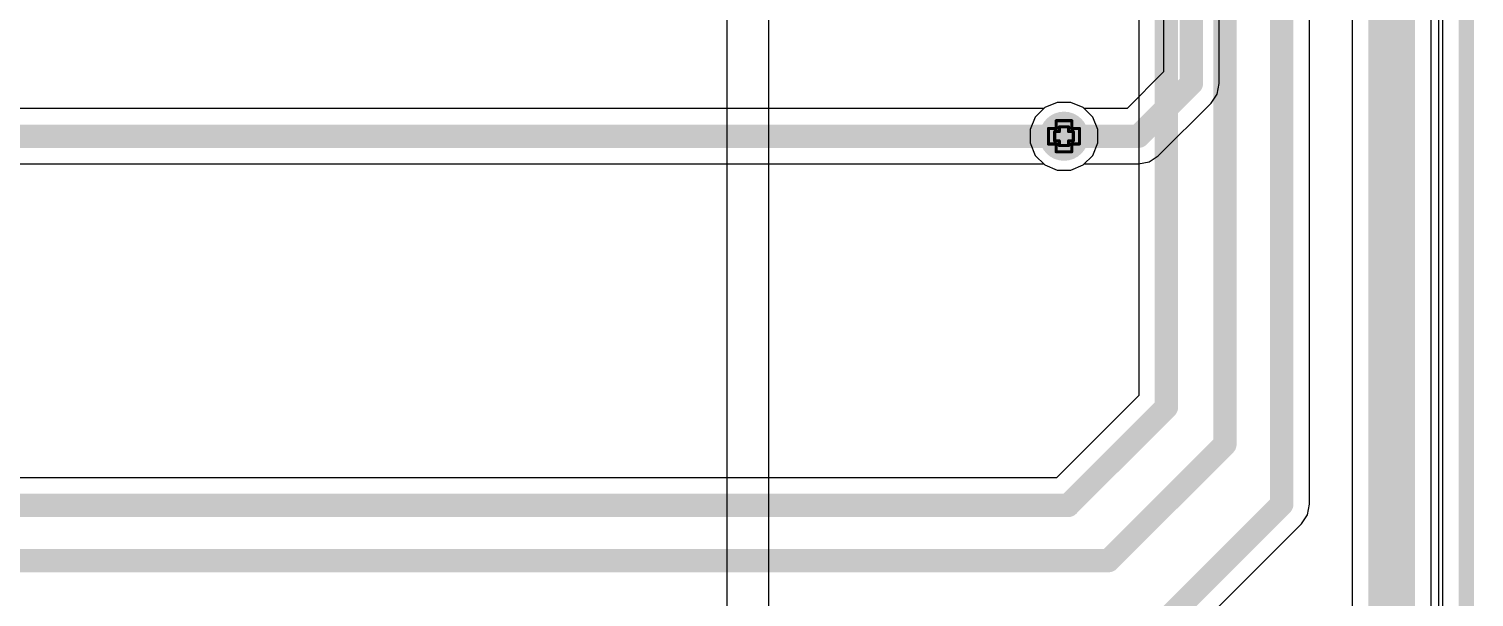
# Model space of a CAD drawing. Header units: inches. Extents: x -7 to 5163, y -3 to 5149.
# Drawn here: x 173.51 to 197.13, y 11.26 to 20.55 of the extents above; entities that cross this region are included whole.
import ezdxf

# ---------------------------------------------------------------- set-up
doc = ezdxf.new("R2010")
doc.units = ezdxf.units.IN
for name, color, linetype in [('Board Outline', 216, 'Continuous'), ('Bottom Layer', 5, 'Continuous'), ('Bottom Solder', 6, 'Continuous'), ('Drill Drawing', 1, 'Continuous'), ('GND', 76, 'Continuous'), ('PWR', 16, 'Continuous'), ('Top Layer', 1, 'Continuous'), ('Top Solder', 216, 'Continuous'), ('Via Holes', 16, 'Continuous')]:
    doc.layers.add(name, color=color, linetype=linetype)

msp = doc.modelspace()

# ---------------------------------------------------------------- hatches: boundary and pattern name
at = {"layer": 'Bottom Layer'}
h = msp.add_hatch(color=5, dxfattribs=at)
edge = h.paths.add_edge_path()
edge.add_arc((190.424, 18.796), 0.3, 0, 360)
at = {"layer": 'Bottom Solder'}
h = msp.add_hatch(color=6, dxfattribs=at)
edge = h.paths.add_edge_path()
edge.add_arc((190.424, 18.796), 0.402, 0, 360)
at = {"layer": 'GND'}
h = msp.add_hatch(color=76, dxfattribs=at)
edge = h.paths.add_edge_path()
edge.add_arc((190.424, 18.796), 0.3, 0, 360)
at = {"layer": 'PWR'}
h = msp.add_hatch(color=16, dxfattribs=at)
edge = h.paths.add_edge_path()
edge.add_arc((190.424, 18.796), 0.3, 0, 360)
at = {"layer": 'Top Layer'}
h = msp.add_hatch(color=1, dxfattribs=at)
edge = h.paths.add_edge_path()
edge.add_arc((190.424, 18.796), 0.3, 0, 360)
at = {"layer": 'Top Solder'}
h = msp.add_hatch(color=216, dxfattribs=at)
edge = h.paths.add_edge_path()
edge.add_arc((190.424, 18.796), 0.402, 0, 360)
at = {"layer": 'Via Holes'}
h = msp.add_hatch(color=7, dxfattribs=at)
edge = h.paths.add_edge_path()
edge.add_arc((190.424, 18.796), 0.15, 0, 360)

# ---------------------------------------------------------------- linework, layer by layer
at = {"layer": 'Board Outline'}
msp.add_lwpolyline([(197, 1.629, 0.254, 0.254, 0), (197, 152.622, 0.254, 0.254, 0)], format="xyseb", dxfattribs=at)
at = {"layer": 'Bottom Layer'}
for p, q in [((196.612, 152.622), (196.612, 1.629)), ((192.053, 65.687), (192.053, 19.847)), ((192.96, 19.66), (192.96, 65.875)), ((192.053, 19.847), (191.455, 19.249)), ((192.925, 19.486), (192.96, 19.66)), ((192.96, 19.66), (192.96, 19.66)), ((192.827, 19.339), (192.925, 19.486)), ((190.11, 19.266), (189.954, 19.11)), ((190.314, 19.35), (190.11, 19.266)), ((190.534, 19.35), (190.314, 19.35)), ((190.738, 19.266), (190.534, 19.35)), ((190.754, 19.249), (190.738, 19.266)), ((191.455, 19.249), (190.754, 19.249)), ((191.963, 18.476), (192.827, 19.339)), ((192.827, 19.339), (192.827, 19.339)), ((189.954, 19.11), (189.87, 18.906)), ((189.87, 18.906), (189.87, 18.686)), ((189.87, 18.686), (189.954, 18.482)), ((189.954, 18.482), (190.11, 18.326)), ((191.816, 18.377), (191.963, 18.476)), ((190.11, 18.326), (190.314, 18.242)), ((190.314, 18.242), (190.534, 18.242)), ((190.534, 18.242), (190.738, 18.326)), ((190.738, 18.326), (190.754, 18.343)), ((190.754, 18.343), (191.643, 18.343)), ((191.643, 18.343), (191.816, 18.377))]:
    msp.add_line(p, q, dxfattribs=at)
for points in [[(192.507, 19.66, 0.381, 0.381, 0), (192.507, 65.875, 0.381, 0.381, 0)], [(191.643, 18.796, 0.381, 0.381, 0), (192.507, 19.66, 0.381, 0.381, 0)], [(190.424, 18.796, 0.381, 0.381, 0), (191.643, 18.796, 0.381, 0.381, 0)]]:
    msp.add_lwpolyline(points, format="xyseb", dxfattribs=at)
for points in [[(192.411, 19.66, 0.191, 0.191, 1), (192.602, 19.66, 0.191, 0.191, 1)], [(192.411, 19.66, 0.191, 0.191, 1), (192.602, 19.66, 0.191, 0.191, 1)], [(190.329, 18.796, 0.191, 0.191, 1), (190.519, 18.796, 0.191, 0.191, 1)], [(191.548, 18.796, 0.191, 0.191, 1), (191.738, 18.796, 0.191, 0.191, 1)], [(191.548, 18.796, 0.191, 0.191, 1), (191.738, 18.796, 0.191, 0.191, 1)]]:
    msp.add_lwpolyline(points, format="xyseb", close=True, dxfattribs=at)
at = {"layer": 'Drill Drawing'}
for points in [[(190.17, 18.669, 0.0508, 0.0508, 0), (190.17, 18.923, 0.0508, 0.0508, 0)], [(190.17, 18.923, 0.0508, 0.0508, 0), (190.297, 18.923, 0.0508, 0.0508, 0)], [(190.271, 18.72, 0.0508, 0.0508, 0), (190.271, 18.872, 0.0508, 0.0508, 0)], [(190.271, 18.872, 0.0508, 0.0508, 0), (190.348, 18.872, 0.0508, 0.0508, 0)], [(190.297, 18.923, 0.0508, 0.0508, 0), (190.297, 19.05, 0.0508, 0.0508, 0)], [(190.297, 19.05, 0.0508, 0.0508, 0), (190.551, 19.05, 0.0508, 0.0508, 0)], [(190.348, 18.872, 0.0508, 0.0508, 0), (190.348, 18.948, 0.0508, 0.0508, 0)], [(190.348, 18.948, 0.0508, 0.0508, 0), (190.5, 18.948, 0.0508, 0.0508, 0)], [(190.5, 18.872, 0.0508, 0.0508, 0), (190.5, 18.948, 0.0508, 0.0508, 0)], [(190.5, 18.872, 0.0508, 0.0508, 0), (190.576, 18.872, 0.0508, 0.0508, 0)], [(190.551, 18.923, 0.0508, 0.0508, 0), (190.551, 19.05, 0.0508, 0.0508, 0)], [(190.551, 18.923, 0.0508, 0.0508, 0), (190.678, 18.923, 0.0508, 0.0508, 0)], [(190.576, 18.72, 0.0508, 0.0508, 0), (190.576, 18.872, 0.0508, 0.0508, 0)], [(190.678, 18.669, 0.0508, 0.0508, 0), (190.678, 18.923, 0.0508, 0.0508, 0)], [(190.17, 18.669, 0.0508, 0.0508, 0), (190.297, 18.669, 0.0508, 0.0508, 0)], [(190.271, 18.72, 0.0508, 0.0508, 0), (190.348, 18.72, 0.0508, 0.0508, 0)], [(190.297, 18.542, 0.0508, 0.0508, 0), (190.297, 18.669, 0.0508, 0.0508, 0)], [(190.348, 18.644, 0.0508, 0.0508, 0), (190.348, 18.72, 0.0508, 0.0508, 0)], [(190.348, 18.644, 0.0508, 0.0508, 0), (190.5, 18.644, 0.0508, 0.0508, 0)], [(190.5, 18.72, 0.0508, 0.0508, 0), (190.576, 18.72, 0.0508, 0.0508, 0)], [(190.5, 18.644, 0.0508, 0.0508, 0), (190.5, 18.72, 0.0508, 0.0508, 0)], [(190.551, 18.669, 0.0508, 0.0508, 0), (190.678, 18.669, 0.0508, 0.0508, 0)], [(190.551, 18.542, 0.0508, 0.0508, 0), (190.551, 18.669, 0.0508, 0.0508, 0)], [(190.297, 18.542, 0.0508, 0.0508, 0), (190.551, 18.542, 0.0508, 0.0508, 0)]]:
    msp.add_lwpolyline(points, format="xyseb", dxfattribs=at)
for points in [[(190.157, 18.923, 0.0254, 0.0254, 1), (190.183, 18.923, 0.0254, 0.0254, 1)], [(190.157, 18.923, 0.0254, 0.0254, 1), (190.183, 18.923, 0.0254, 0.0254, 1)], [(190.259, 18.872, 0.0254, 0.0254, 1), (190.284, 18.872, 0.0254, 0.0254, 1)], [(190.259, 18.872, 0.0254, 0.0254, 1), (190.284, 18.872, 0.0254, 0.0254, 1)], [(190.284, 19.05, 0.0254, 0.0254, 1), (190.31, 19.05, 0.0254, 0.0254, 1)], [(190.284, 19.05, 0.0254, 0.0254, 1), (190.31, 19.05, 0.0254, 0.0254, 1)], [(190.284, 18.923, 0.0254, 0.0254, 1), (190.31, 18.923, 0.0254, 0.0254, 1)], [(190.284, 18.923, 0.0254, 0.0254, 1), (190.31, 18.923, 0.0254, 0.0254, 1)], [(190.335, 18.948, 0.0254, 0.0254, 1), (190.36, 18.948, 0.0254, 0.0254, 1)], [(190.335, 18.948, 0.0254, 0.0254, 1), (190.36, 18.948, 0.0254, 0.0254, 1)], [(190.335, 18.872, 0.0254, 0.0254, 1), (190.36, 18.872, 0.0254, 0.0254, 1)], [(190.335, 18.872, 0.0254, 0.0254, 1), (190.36, 18.872, 0.0254, 0.0254, 1)], [(190.487, 18.948, 0.0254, 0.0254, 1), (190.513, 18.948, 0.0254, 0.0254, 1)], [(190.487, 18.948, 0.0254, 0.0254, 1), (190.513, 18.948, 0.0254, 0.0254, 1)], [(190.487, 18.872, 0.0254, 0.0254, 1), (190.513, 18.872, 0.0254, 0.0254, 1)], [(190.487, 18.872, 0.0254, 0.0254, 1), (190.513, 18.872, 0.0254, 0.0254, 1)], [(190.538, 19.05, 0.0254, 0.0254, 1), (190.564, 19.05, 0.0254, 0.0254, 1)], [(190.538, 19.05, 0.0254, 0.0254, 1), (190.564, 19.05, 0.0254, 0.0254, 1)], [(190.538, 18.923, 0.0254, 0.0254, 1), (190.564, 18.923, 0.0254, 0.0254, 1)], [(190.538, 18.923, 0.0254, 0.0254, 1), (190.564, 18.923, 0.0254, 0.0254, 1)], [(190.564, 18.872, 0.0254, 0.0254, 1), (190.589, 18.872, 0.0254, 0.0254, 1)], [(190.564, 18.872, 0.0254, 0.0254, 1), (190.589, 18.872, 0.0254, 0.0254, 1)], [(190.665, 18.923, 0.0254, 0.0254, 1), (190.69, 18.923, 0.0254, 0.0254, 1)], [(190.665, 18.923, 0.0254, 0.0254, 1), (190.69, 18.923, 0.0254, 0.0254, 1)], [(190.157, 18.669, 0.0254, 0.0254, 1), (190.183, 18.669, 0.0254, 0.0254, 1)], [(190.157, 18.669, 0.0254, 0.0254, 1), (190.183, 18.669, 0.0254, 0.0254, 1)], [(190.259, 18.72, 0.0254, 0.0254, 1), (190.284, 18.72, 0.0254, 0.0254, 1)], [(190.259, 18.72, 0.0254, 0.0254, 1), (190.284, 18.72, 0.0254, 0.0254, 1)], [(190.284, 18.669, 0.0254, 0.0254, 1), (190.31, 18.669, 0.0254, 0.0254, 1)], [(190.284, 18.669, 0.0254, 0.0254, 1), (190.31, 18.669, 0.0254, 0.0254, 1)], [(190.335, 18.72, 0.0254, 0.0254, 1), (190.36, 18.72, 0.0254, 0.0254, 1)], [(190.335, 18.72, 0.0254, 0.0254, 1), (190.36, 18.72, 0.0254, 0.0254, 1)], [(190.335, 18.644, 0.0254, 0.0254, 1), (190.36, 18.644, 0.0254, 0.0254, 1)], [(190.335, 18.644, 0.0254, 0.0254, 1), (190.36, 18.644, 0.0254, 0.0254, 1)], [(190.487, 18.72, 0.0254, 0.0254, 1), (190.513, 18.72, 0.0254, 0.0254, 1)], [(190.487, 18.72, 0.0254, 0.0254, 1), (190.513, 18.72, 0.0254, 0.0254, 1)], [(190.487, 18.644, 0.0254, 0.0254, 1), (190.513, 18.644, 0.0254, 0.0254, 1)], [(190.487, 18.644, 0.0254, 0.0254, 1), (190.513, 18.644, 0.0254, 0.0254, 1)], [(190.538, 18.669, 0.0254, 0.0254, 1), (190.564, 18.669, 0.0254, 0.0254, 1)], [(190.538, 18.669, 0.0254, 0.0254, 1), (190.564, 18.669, 0.0254, 0.0254, 1)], [(190.564, 18.72, 0.0254, 0.0254, 1), (190.589, 18.72, 0.0254, 0.0254, 1)], [(190.564, 18.72, 0.0254, 0.0254, 1), (190.589, 18.72, 0.0254, 0.0254, 1)], [(190.665, 18.669, 0.0254, 0.0254, 1), (190.69, 18.669, 0.0254, 0.0254, 1)], [(190.665, 18.669, 0.0254, 0.0254, 1), (190.69, 18.669, 0.0254, 0.0254, 1)], [(190.284, 18.542, 0.0254, 0.0254, 1), (190.31, 18.542, 0.0254, 0.0254, 1)], [(190.284, 18.542, 0.0254, 0.0254, 1), (190.31, 18.542, 0.0254, 0.0254, 1)], [(190.538, 18.542, 0.0254, 0.0254, 1), (190.564, 18.542, 0.0254, 0.0254, 1)], [(190.538, 18.542, 0.0254, 0.0254, 1), (190.564, 18.542, 0.0254, 0.0254, 1)]]:
    msp.add_lwpolyline(points, format="xyseb", close=True, dxfattribs=at)
at = {"layer": 'GND'}
for p, q in [((196.612, 152.622), (196.612, 1.629)), ((190.11, 19.266), (189.954, 19.11)), ((190.314, 19.35), (190.11, 19.266)), ((190.534, 19.35), (190.314, 19.35)), ((190.738, 19.266), (190.534, 19.35)), ((190.893, 19.11), (190.738, 19.266)), ((189.954, 19.11), (189.87, 18.906)), ((189.87, 18.906), (189.87, 18.686)), ((190.978, 18.906), (190.893, 19.11)), ((190.978, 18.686), (190.978, 18.906)), ((189.87, 18.686), (189.954, 18.482)), ((190.893, 18.482), (190.978, 18.686)), ((189.954, 18.482), (190.11, 18.326)), ((190.738, 18.326), (190.893, 18.482)), ((190.11, 18.326), (190.314, 18.242)), ((190.314, 18.242), (190.534, 18.242)), ((190.534, 18.242), (190.738, 18.326))]:
    msp.add_line(p, q, dxfattribs=at)
at = {"layer": 'PWR'}
for p, q in [((196.545, 140.627), (196.545, 1.769)), ((185.598, 1.916), (185.598, 78.207)), ((184.912, 77.622), (184.912, -2.937)), ((190.11, 19.266), (189.954, 19.11)), ((190.314, 19.35), (190.11, 19.266)), ((190.534, 19.35), (190.314, 19.35)), ((190.738, 19.266), (190.534, 19.35)), ((190.893, 19.11), (190.738, 19.266)), ((189.954, 19.11), (189.87, 18.906)), ((189.87, 18.906), (189.87, 18.686)), ((190.978, 18.906), (190.893, 19.11)), ((190.978, 18.686), (190.978, 18.906)), ((189.87, 18.686), (189.954, 18.482)), ((190.893, 18.482), (190.978, 18.686)), ((189.954, 18.482), (190.11, 18.326)), ((190.738, 18.326), (190.893, 18.482)), ((190.11, 18.326), (190.314, 18.242)), ((190.314, 18.242), (190.534, 18.242)), ((190.534, 18.242), (190.738, 18.326))]:
    msp.add_line(p, q, dxfattribs=at)
at = {"layer": 'Top Layer'}
for p, q in [((196.612, 143.706), (196.612, 1.629)), ((196.428, 10.436), (196.428, 128.836)), ((195.133, 128.568), (195.133, 10.705)), ((194.437, 12.778), (194.437, 49.24)), ((191.645, 23.917), (191.645, 14.553)), ((190.094, 19.249), (162.861, 19.249)), ((190.11, 19.266), (190.094, 19.249)), ((190.314, 19.35), (190.11, 19.266)), ((190.534, 19.35), (190.314, 19.35)), ((190.738, 19.266), (190.534, 19.35)), ((190.893, 19.11), (190.738, 19.266)), ((190.978, 18.906), (190.893, 19.11)), ((190.978, 18.686), (190.978, 18.906)), ((190.893, 18.482), (190.978, 18.686)), ((190.738, 18.326), (190.893, 18.482)), ((149.555, 18.343), (190.094, 18.343)), ((190.094, 18.343), (190.11, 18.326)), ((190.11, 18.326), (190.314, 18.242)), ((190.314, 18.242), (190.534, 18.242)), ((190.534, 18.242), (190.738, 18.326)), ((191.645, 14.553), (190.304, 13.211)), ((190.304, 13.211), (159.207, 13.211)), ((194.403, 12.604), (194.437, 12.778)), ((194.437, 12.778), (194.437, 12.778)), ((194.304, 12.457), (194.403, 12.604)), ((192.188, 10.341), (194.304, 12.457)), ((194.304, 12.457), (194.304, 12.457))]:
    msp.add_line(p, q, dxfattribs=at)
for points in [[(195.78, 10.436, 0.762, 0.762, 0), (195.78, 128.836, 0.762, 0.762, 0)], [(193.984, 12.778, 0.381, 0.381, 0), (193.984, 49.24, 0.381, 0.381, 0)], [(193.055, 13.758, 0.381, 0.381, 0), (193.055, 46.788, 0.381, 0.381, 0)], [(192.098, 14.365, 0.381, 0.381, 0), (192.098, 45.57, 0.381, 0.381, 0)], [(149.555, 18.796, 0.381, 0.381, 0), (190.424, 18.796, 0.381, 0.381, 0)], [(190.491, 12.758, 0.381, 0.381, 0), (192.098, 14.365, 0.381, 0.381, 0)], [(191.152, 11.855, 0.381, 0.381, 0), (193.055, 13.758, 0.381, 0.381, 0)], [(12.945, 12.758, 0.381, 0.381, 0), (190.491, 12.758, 0.381, 0.381, 0)], [(191.867, 10.661, 0.381, 0.381, 0), (193.984, 12.778, 0.381, 0.381, 0)], [(14.57, 11.855, 0.381, 0.381, 0), (191.152, 11.855, 0.381, 0.381, 0)]]:
    msp.add_lwpolyline(points, format="xyseb", dxfattribs=at)
for points in [[(190.329, 18.796, 0.191, 0.191, 1), (190.519, 18.796, 0.191, 0.191, 1)], [(192.003, 14.365, 0.191, 0.191, 1), (192.194, 14.365, 0.191, 0.191, 1)], [(192.003, 14.365, 0.191, 0.191, 1), (192.194, 14.365, 0.191, 0.191, 1)], [(192.96, 13.758, 0.191, 0.191, 1), (193.15, 13.758, 0.191, 0.191, 1)], [(192.96, 13.758, 0.191, 0.191, 1), (193.15, 13.758, 0.191, 0.191, 1)], [(190.396, 12.758, 0.191, 0.191, 1), (190.587, 12.758, 0.191, 0.191, 1)], [(190.396, 12.758, 0.191, 0.191, 1), (190.587, 12.758, 0.191, 0.191, 1)], [(193.889, 12.778, 0.191, 0.191, 1), (194.079, 12.778, 0.191, 0.191, 1)], [(193.889, 12.778, 0.191, 0.191, 1), (194.079, 12.778, 0.191, 0.191, 1)], [(191.057, 11.855, 0.191, 0.191, 1), (191.247, 11.855, 0.191, 0.191, 1)], [(191.057, 11.855, 0.191, 0.191, 1), (191.247, 11.855, 0.191, 0.191, 1)]]:
    msp.add_lwpolyline(points, format="xyseb", close=True, dxfattribs=at)

doc.saveas('drawing.dxf')
